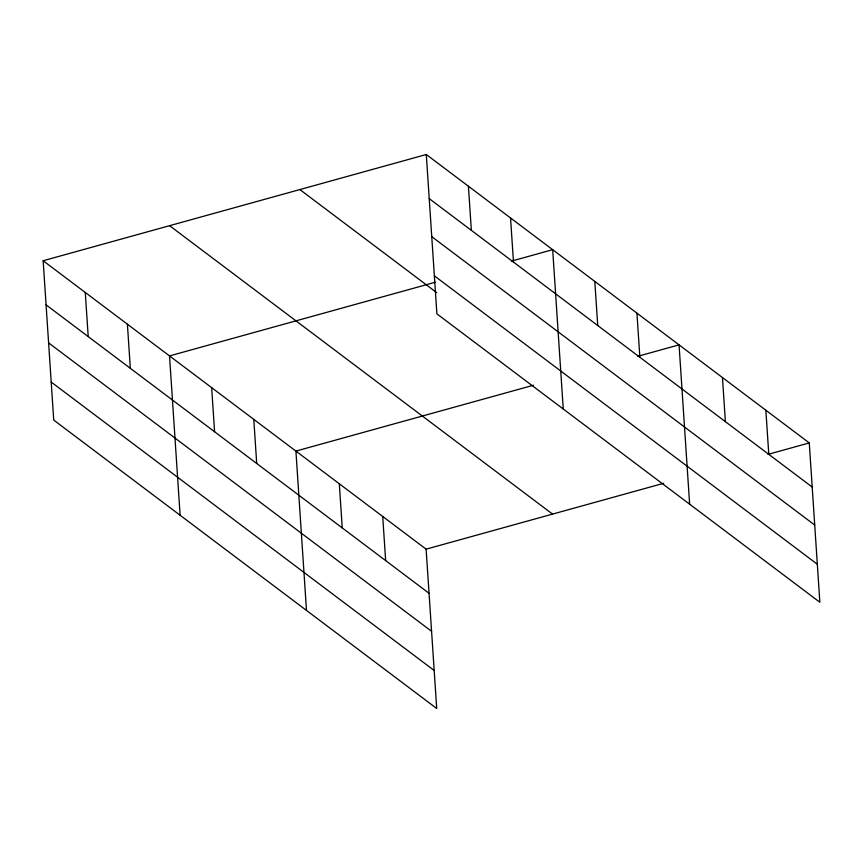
<?xml version="1.0" encoding="UTF-8"?>
<svg xmlns="http://www.w3.org/2000/svg" width="863" height="863" viewBox="0 0 863 863"><rect width="100%" height="100%" fill="white"/><g stroke="black" fill="none" stroke-linecap="round" stroke-linejoin="round"><path stroke-width="1.29" d="M43.15 260.745L426.117 549.159L436.71 708.491L53.733 420.076L43.15 260.745L426.29 154.509L809.267 442.924L819.85 602.255L436.883 313.841L426.29 154.509M435.265 282.233L169.526 355.923L180.119 515.254M511.392 261.133L552.676 249.687L563.259 409.019M533.463 385.232L295.912 451.09L306.494 610.432M637.768 356.311L679.052 344.866L689.634 504.197M426.117 549.159L663.669 483.291M767.984 454.37L809.267 442.924M429.224 198.63L812.202 487.045M431.748 236.645L814.726 525.06M434.348 275.826L817.326 564.24M299.86 189.558L436.764 292.676M169.59 225.685L552.557 514.1M46.084 304.866L429.051 593.28M48.608 342.881L431.576 631.295M51.208 382.061L434.175 670.475M765.859 410.238L768.793 454.359M722.46 377.552L725.395 421.673M636.926 313.14L639.861 357.25M594.801 281.414L597.735 325.534M510.551 217.961L513.474 262.082M468.426 186.235L471.349 230.356M382.719 516.473L385.653 560.594M339.31 483.787L342.244 527.908M253.787 419.375L256.71 463.485M211.662 387.649L214.585 431.759M127.4 324.197L130.335 368.318M85.275 292.471L88.209 336.592"/></g></svg>
